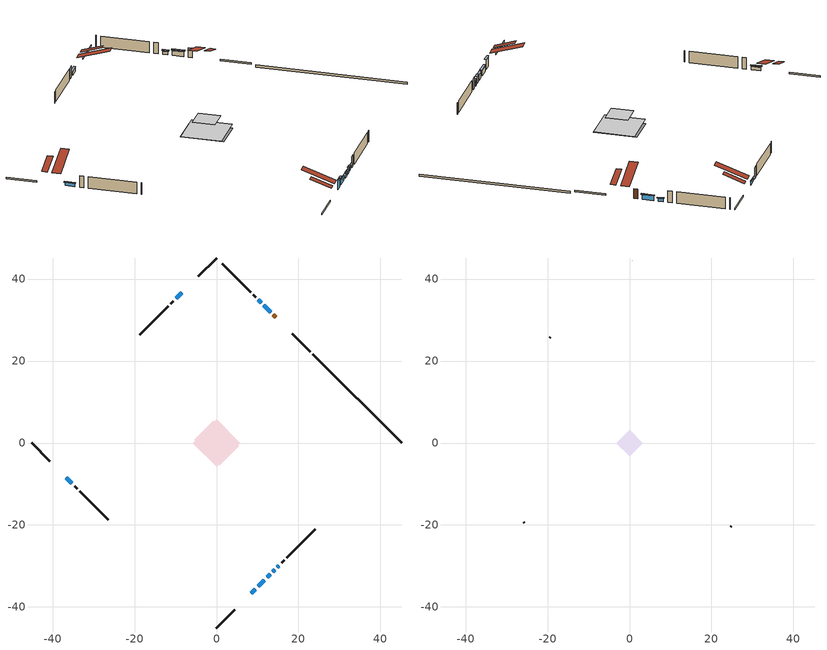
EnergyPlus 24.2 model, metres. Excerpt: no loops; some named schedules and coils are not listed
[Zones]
conditioned space
 floor adiabatic (Floor2 construction): -5.33,0 0,5.33 5.33,0 0,-5.33 z0.46
 floor adiabatic (AdiabaticFloorConstruction): -5.79,0 0,5.79 5.79,0 0,-5.79 z0.46
 floor foundation (Slab1 construction): -5.4,0.82 -0.82,5.4 5.4,-0.82 0.82,-5.4 z0
 wall outside (RimJoist1 construction): 0,-45.13 4.42,-40.71 / -45.13,0 -40.71,-4.42 / 0,45.13 -4.42,40.71 / 22.88,22.25 18.46,26.67 z0.46:0.76
 wall outside (AdiabaticWallConstruction 1): 14.43,30.7 13.87,31.26 z0.46:2.49
 wall outside (AdiabaticWallConstruction): 8.45,-36.68 9.48,-35.65 z0.46:2.44; -36.68,-8.45 -35.28,-9.85 / 10.93,34.2 10.22,34.9 / -8.45,36.68 -9.85,35.28 z0.46:1.12; 13.22,31.91 11.58,33.55 z0.46:1.5; 10.13,-35 11.68,-33.45 / 12.33,-32.79 13.11,-32.02 z0.46:1.58; 13.76,-31.37 14.19,-30.93 z0.46:1.83; 14.85,-30.28 15.21,-29.92 z0.46:1.6
 wall outside (Wall1 construction): 15.87,-29.26 16.47,-28.66 / -34.62,-10.51 -34.02,-11.11 / -10.51,34.62 -11.11,34.02 / 9.57,35.56 8.96,36.16 z0.46:2.9
 wall outside (Wall2 construction): 17.13,-28 24.07,-21.06 / -33.36,-11.77 -26.42,-18.71 / -11.77,33.36 -18.71,26.42 / 8.31,36.82 1.37,43.76 z0.46:2.9
 wall foundation (FoundationWall1 construction): 45.13,0 23.54,21.59 z0:0.46
 window (WindowConstruction): 8.45,-36.68 9.48,-35.65 z0.46:2.44
 window (WindowConstruction 8): -36.68,-8.45 -35.28,-9.85 z0.46:1.12
 window (WindowConstruction 1): 13.21,31.91 11.58,33.55 z0.46:1.5
 window (WindowConstruction 2): 10.92,34.2 10.22,34.9 z0.46:1.12
 window (WindowConstruction 3): -8.45,36.68 -9.85,35.28 z0.46:1.12
 window (WindowConstruction 4): 10.13,-35 11.68,-33.45 z0.46:1.58
 window (WindowConstruction 5): 12.33,-32.79 13.11,-32.02 z0.46:1.58
 window (WindowConstruction 6): 13.76,-31.37 14.19,-30.93 z0.46:1.83
 window (WindowConstruction 7): 14.85,-30.28 15.21,-29.92 z0.46:1.6
 door (Door): 14.43,30.7 13.87,31.26 z0.46:2.49
 ceiling adiabatic (AdiabaticFloorConstruction): 0,-5.79 5.79,0 0,5.79 -5.79,0 z0.46
 roof outside (Roof2 construction): 7.79,-37.33,2.9 3.07,-32.61,5.12 1.83,-33.86,5.12 6.55,-38.58,2.9; -37.33,-7.79,2.9 -32.61,-3.07,5.12 -33.86,-1.83,5.12 -38.58,-6.55,2.9; -7.79,37.33,2.9 -3.07,32.61,5.12 -1.83,33.86,5.12 -6.55,38.58,2.9; 15.09,30.04,2.9 10.37,25.32,5.12 11.61,24.08,5.12 16.33,28.8,2.9
attic - vented
 floor to conditioned space (Floor1 construction Reversed): -3.17,0 0,3.17 3.17,0 0,-3.17 z2.9
 wall outside (Wall3 construction): 24.72,-20.4 24.78,-20.35 / -25.76,-19.36 -25.71,-19.42 / -19.36,25.76 -19.42,25.71 / 0.71,44.42 0.66,44.47 z0.46:2.9
 roof outside (Roof1 construction): 5.89,-39.23,2.9 2.8,-36.14,4.35 1.99,-36.96,4.35 5.08,-40.05,2.9; -39.23,-5.89,2.9 -36.14,-2.8,4.35 -36.96,-1.99,4.35 -40.05,-5.08,2.9; -5.89,39.23,2.9 -2.8,36.14,4.35 -1.99,36.96,4.35 -5.08,40.05,2.9; 16.99,28.14,2.9 13.9,25.05,4.35 14.71,24.24,4.35 17.8,27.33,2.9
shading: 9.62,-35.51 8.31,-36.82 8.6,-37.11 9.91,-35.8 z2.64; -35.13,-9.99 -36.82,-8.31 -37.11,-8.6 -35.42,-10.28 z1.32; 11.44,33.69 13.36,31.77 13.65,32.06 11.73,33.98 z1.7; 10.08,35.05 11.07,34.06 11.36,34.35 10.37,35.34 z1.32; -9.99,35.13 -8.31,36.82 -8.6,37.11 -10.28,35.42 z1.32; 11.82,-33.31 9.99,-35.14 10.28,-35.43 12.11,-33.6 z1.78; 13.25,-31.88 12.19,-32.94 12.48,-33.23 13.54,-32.17 z1.78; 14.34,-30.79 13.62,-31.51 13.91,-31.8 14.63,-31.08 z2.03; 15.35,-29.78 14.71,-30.42 15,-30.71 15.64,-30.07 z1.8
[Building]
Building 1: Terrain=Suburbs
[Site:Location]
Ottawa Intl AP_ON: Latitude {deg}=45.32; Longitude {deg}=-75.67; Time Zone {hr}=-5; Elevation {m}=115; Keep Site Location Information=Yes
[Site:GroundTemperature:Shallow]
1.18808, -1.19398, -1.38475, -0.254337, 4.28362, 8.80044, 12.7163, 15.1969, 15.4076, 13.3901, 9.57408, 5.19582
[Site:WaterMainsTemperature]
Calculation Method=Schedule; Temperature Schedule=mains temperature schedule
[Material] Roughness=Rough; Thermal Absorptance=0.9
Name | Thickness {m} | Conductivity {W/m-K} | Density {kg/m3} | Specific Heat {J/kg-K} | Solar Absorptance | Visible Absorptance
asphalt or fiberglass shingles | 0.00635 | 0.162714 | 1121.4 | 1465.45 | 0.4 | 0.4
ceiling stud and cavity | 0.1397 | 0.108384 | 65.682 | 1177.47 | 0.7 | 0.7
concrete 4.0 in. | 0.1016 | 1.803125 | 2242.8 | 837.4 | 0.7 | 0.7
concrete 8.0 in. | 0.2032 | 1.803125 | 2242.8 | 837.4 | 0.7 | 0.7
door material | 0.04445 | 0.188738 | 512.64 | 1214.23 | 0.7 | 0.7
exterior vertical ins | 0.0129024 | 0.029427 | 32.04 | 1214.23 | 0.7 | 0.7
floor covering | 0.0127 | 0.0433444 | 54.468 | 1339.84 | 0.6 | 0.6
floor rigid ins; wall rigid ins | 0.512978 | 0.029427 | 32.04 | 1214.23 | 0.7 | 0.7
floor stud and cavity | 0.1397 | 0.567114 | 92.3553 | 1139.71 | 0.7 | 0.7
floor stud and cavity 1 | 0.1397 | 1.75129 | 37.0049 | 1207.88 | 0.7 | 0.7
furniture material conditioned space 1 | 0.1524 | 0.115458 | 640.8 | 1214.23 | 0.6 | 0.6
gypsum board | 0.0127 | 0.160291 | 801 | 837.4 | 0.6 | 0.6
gypsum board 1 | 0.0127 | 0.160291 | 801 | 837.4 | 0.7 | 0.7
osb sheathing 0.5 in. | 0.0127 | 0.115458 | 512.64 | 1214.23 | 0.7 | 0.7
osb sheathing 0.75 in. | 0.01905 | 0.115458 | 512.64 | 1214.23 | 0.7 | 0.7
rim joist stud and cavity | 0.0508 | 0.153904 | 50.32683 | 1063.81 | 0.6 | 0.6
roof stud and cavity | 0.2032 | 0.157053 | 78.34581 | 1123.46 | 0.7 | 0.7
slab rigid ins | 0.0355981 | 0.029427 | 32.04 | 1214.23 | 0.7 | 0.7
wall stud and cavity | 0.1397 | 0.111745 | 139.0536 | 1170.24 | 0.7 | 0.7
wall stud and cavity 1 | 0.1397 | 0.105503 | 139.0536 | 1170.24 | 0.7 | 0.7
wall stud and cavity 2 | 0.0889 | 6.1454 | 50.32683 | 1063.81 | 0.6 | 0.6
wall stud and cavity 3 | 0.0889 | 0.380278 | 52.3479 | 1209.89 | 0.7 | 0.7
wall stud and cavity 4 | 0.0889 | 0.391764 | 83.0341 | 1211.67 | 0.7 | 0.7
wood siding | 0.0254 | 0.102417 | 544.68 | 1172.36 | 0.4 | 0.4
wood siding 1 | 0.00254 | 0.102417 | 544.68 | 1172.36 | 0.4 | 0.4
wood siding 2; wood siding 3; wood siding 4 | 0.0254 | 0.102417 | 544.68 | 1172.36 | 0.7 | 0.7
[WindowMaterial:SimpleGlazingSystem]
Name | U-Factor {W/m2-K} | Solar Heat Gain Coefficient
WindowMaterial | 2.99117 | 0.57
WindowMaterial 1 | 2.66923 | 0.54
WindowMaterial 2 | 2.6891 | 0.45
WindowMaterial 3 | 2.66809 | 0.54
WindowMaterial 4 | 2.6732 | 0.51
WindowMaterial 5 | 2.67774 | 0.49
WindowMaterial 6 | 4.27156 | 0.65
[Construction]
AdiabaticFloorConstruction: floor stud and cavity 1, floor rigid ins, osb sheathing 0.75 in., floor covering
AdiabaticWallConstruction: wood siding 3, wall rigid ins, wall stud and cavity 3, gypsum board
AdiabaticWallConstruction 1: wood siding 4, wall rigid ins, wall stud and cavity 3, gypsum board
Door: door material
Floor1 construction Reversed: gypsum board, ceiling stud and cavity
Floor2 construction: floor stud and cavity, osb sheathing 0.75 in., floor covering
FoundationWall1 construction: concrete 8.0 in., gypsum board 1
furniture construction conditioned space 1: furniture material conditioned space 1
PartitionWallConstruction: gypsum board, wall stud and cavity 4, gypsum board
RimJoist1 construction: wood siding 2, rim joist stud and cavity
Roof1 construction: asphalt or fiberglass shingles
Roof2 construction: asphalt or fiberglass shingles, osb sheathing 0.75 in., roof stud and cavity, gypsum board
Slab1 construction: slab rigid ins, concrete 4.0 in.
Wall1 construction: wood siding, osb sheathing 0.5 in., wall stud and cavity, gypsum board
Wall2 construction: wood siding, osb sheathing 0.5 in., wall stud and cavity 1, gypsum board
Wall3 construction: wood siding 1, wall stud and cavity 2
WindowConstruction: WindowMaterial
WindowConstruction 1: WindowMaterial 1
WindowConstruction 2; WindowConstruction 3; WindowConstruction 8: WindowMaterial 2
WindowConstruction 4: WindowMaterial 3
WindowConstruction 5: WindowMaterial 4
WindowConstruction 6: WindowMaterial 5
WindowConstruction 7: WindowMaterial 6
[Zone] Multiplier=1; Part of Total Floor Area=Yes
Name | Volume {m3}
attic - vented | 4.75654
conditioned space | 248
[Space]
Name | Zone | Volume {m3}
attic - vented 1 | attic - vented | 4.75654
conditioned space 1 | conditioned space | 248
[ZoneInfiltration:EffectiveLeakageArea]
infil attic - vented 1: Zone or Space=attic - vented 1; Schedule=Always On Discrete; Effective Air Leakage Area {cm2}=847.158; Stack Coefficient=0.000270831; Wind Coefficient=1.11191e-05
[ZoneMixing]
whole house fan mix: Zone or Space=attic - vented; Schedule=Always On Continuous; Design Flow Rate Calculation Method=Flow/Zone; Design Flow Rate {m3/s}=0; Source Zone or Space=conditioned space
[SurfaceProperty:ExposedFoundationPerimeter]
Slab1: Exposed Perimeter Calculation Method=TotalExposedPerimeter; Total Exposed Perimeter {m}=30.534
[InternalMass] Zone or ZoneList=conditioned space; Space or SpaceList=conditioned space 1
Name | Construction | Surface Area {m2}
furniture mass conditioned space 1 | furniture construction conditioned space 1 | 72.3681
partition wall mass | PartitionWallConstruction | 124.01
[Lights]
interior lighting: Zone or ZoneList or Space or SpaceList=conditioned space 1; Schedule=interior lighting schedule; Design Level Calculation Method=LightingLevel; Lighting Level {W}=343.2; Return Air Fraction=0; Fraction Radiant=0.6; Fraction Visible=0.2; Fraction Replaceable=1
[People]
occupants: Zone or ZoneList or Space or SpaceList=conditioned space 1; Number of People Schedule=occupants schedule; Number of People Calculation Method=People; Number of People=3; Fraction Radiant=0.314171; Sensible Heat Fraction=0.56303; Activity Level Schedule=occupants activity schedule; Carbon Dioxide Generation Rate {m3/s-W}=0; Enable ASHRAE 55 Comfort Warnings=No; Mean Radiant Temperature Calculation Type=EnclosureAveraged
[ElectricEquipment] Zone or ZoneList or Space or SpaceList=conditioned space 1; Design Level Calculation Method=EquipmentLevel
Name | Schedule | Design Level {W} | Fraction Latent | Fraction Radiant | Fraction Lost
clothes dryer | clothes dryer schedule | 140.772 | 0.015 | 0.081 | 0.85
clothes washer | clothes washer schedule | 32.1985 | 0.03 | 0.162 | 0.7
cooking range | cooking range schedule | 215.147 | 0.08 | 0.432 | 0.2
dishwasher | dishwasher schedule | 66.8632 | 0.3 | 0.18 | 0.4
fridge | fridge schedule | 72.9452 | 0 | 0.6 | 0
mech vent bath fan 0 | mech vent bath fan 0 schedule | 50.2 | 0 | 0 | 1
mech vent house fan | mech vent house fan schedule | 0 | 0 | 0 | 1
mech vent house fan cfis | mech vent house fan cfis schedule | 0 | 0 | 0 | 0
mech vent range fan 0 | mech vent range fan 0 schedule | 57 | 0 | 0 | 1
misc plug loads | misc plug loads schedule | 494.7 | 0.045 | 0.513 | 0.1
whole house fan | Always On Discrete | 0 | 0 | 0 | 1
[OtherEquipment] Zone or ZoneList or Space or SpaceList=conditioned space 1; Design Level Calculation Method=EquipmentLevel
Name | Fuel Type | Schedule | Design Level {W} | Fraction Latent | Fraction Radiant | Fraction Lost
clothes dryer 1 | Electricity | clothes dryer schedule | 0 | 0.015 | 0.081 | 0.85
cooking range 1 | Electricity | cooking range schedule | 0 | 0.08 | 0.432 | 0.2
general water use latent | None | general water use schedule | 62.594 | 1 | 0 | 0
general water use sensible | None | general water use schedule | -61.6891 | 0 | 0.6 | 0
mech vent house fan latent load | None | Always On Discrete | 0 | 1 | 0 | 0
mech vent house fan sensible load | None | Always On Discrete | 0 | 0 | 0 | 0
water heater energy adjustment1 | Electricity | Always On Discrete | 0.01 | 0 | 0 | 1
[ZoneInfiltration:DesignFlowRate] Zone or ZoneList or Space or SpaceList=conditioned space 1; Schedule=Always On Discrete; Design Flow Rate Calculation Method=Flow/Zone; Design Flow Rate {m3/s}=0
infil flow; natural vent flow; whole house fan flow
[ZoneControl:Thermostat]
conditioned space Thermostat: Zone or ZoneList=conditioned space; Control Type Schedule=conditioned space Thermostat Schedule; Control 1=conditioned space temperature setpoint; Temperature Difference Between Cutout And Setpoint {deltaC}=0
[ThermostatSetpoint:DualSetpoint]
conditioned space temperature setpoint: Heating Setpoint Temperature Schedule=heating setpoint; Cooling Setpoint Temperature Schedule=cooling setpoint
[AirLoopHVAC:UnitarySystem]
unit heater unitary system: Control Type=Load; Controlling Zone or Thermostat Location=conditioned space; Dehumidification Control Type=None; Availability Schedule=Always On Discrete; Supply Fan=unit heater supply fan; Fan Placement=BlowThrough; Supply Air Fan Operating Mode Schedule=unit heater auto fan schedule; Heating Coil=unit heater htg coil; DX Heating Coil Sizing Ratio=1; Use DOAS DX Cooling Coil=No; Minimum Supply Air Temperature {C}=2; Latent Load Control=SensibleOnlyLoadControl; Cooling Supply Air Flow Rate Method=None; Heating Supply Air Flow Rate Method=SupplyAirFlowRate; Heating Supply Air Flow Rate {m3/s}=0.00141584; No Load Supply Air Flow Rate Method=SupplyAirFlowRate; No Load Supply Air Flow Rate {m3/s}=0; No Load Supply Air Flow Rate Control Set To Low Speed=Yes; Maximum Supply Air Temperature {C}=48.8889; Maximum Outdoor Dry-Bulb Temperature for Supplemental Heater Operation {C}=21; Ancillary On-Cycle Electric Power {W}=0; Ancillary Off-Cycle Electric Power {W}=0
[Zone equipment]
conditioned space: electric baseboard, unit heater unitary system
[Foundation:Kiva]
Foundation Kiva 1: Initial Indoor Air Temperature {C}=18; Wall Height Above Grade {m}=0.460004; Wall Depth Below Slab {m}=0.2032; Custom Block Material Name 1=exterior vertical ins; Custom Block Depth 1 {m}=0.460004; Custom Block X Position 1 {m}=0.2159; Custom Block Z Position 1 {m}=0
[Foundation:Kiva:Settings]
Soil Conductivity {W/m-K}=0.849921; Soil Density {kg/m3}=1842.3; Soil Specific Heat {J/kg-K}=418.7; Ground Solar Absorptivity=0.9; Ground Thermal Absorptivity=0.9; Ground Surface Roughness {m}=0.03; Far-Field Width {m}=40; Deep-Ground Boundary Condition=ZeroFlux; Deep-Ground Depth {m}=40; Minimum Cell Dimension {m}=0.2; Maximum Cell Growth Coefficient=3; Simulation Timestep=Timestep
[Exterior:Lights]
exterior lighting: Schedule=exterior lighting schedule; Design Level {W}=75.6
[EnergyManagementSystem:Sensor] Output:Variable or Output:Meter Index Key=conditioned space
Name | Output:Variable or Output:Meter
conditioned_space_clg_unmet_s | Zone Cooling Setpoint Not Met Time
conditioned_space_htg_unmet_s | Zone Heating Setpoint Not Met Time
fridge_tin_s; tin_s; tin_s_1 | Zone Mean Air Temperature
tout_s | Zone Outdoor Air Drybulb Temperature
win_s | Zone Air Humidity Ratio
[Schedule:Constant]
Name | Hourly Value
Always On Continuous; mech vent house fan schedule; mech vent house fan cfis schedule; Always On Discrete | 1
occupants activity schedule | 117.228
fridge schedule; unit heater auto fan schedule | 0
[Schedule:Week:Daily]
interior lighting schedule Week Rule - Jan1-Jan27: interior lighting schedule day, interior lighting schedule day, interior lighting schedule day, interior lighting schedule day, interior lighting schedule day, interior lighting schedule day, interior lighting schedule day, interior lighting schedule default day, interior lighting schedule default day, interior lighting schedule default day, interior lighting schedule default day, interior lighting schedule default day
interior lighting schedule Week Rule - Jan28-Feb3: interior lighting schedule day, interior lighting schedule day, interior lighting schedule day, interior lighting schedule day, interior lighting schedule day 1, interior lighting schedule day 1, interior lighting schedule day 1, interior lighting schedule default day, interior lighting schedule default day, interior lighting schedule default day, interior lighting schedule default day, interior lighting schedule default day
interior lighting schedule Week Rule - Feb4-Feb24: interior lighting schedule day 1, interior lighting schedule day 1, interior lighting schedule day 1, interior lighting schedule day 1, interior lighting schedule day 1, interior lighting schedule day 1, interior lighting schedule day 1, interior lighting schedule default day, interior lighting schedule default day, interior lighting schedule default day, interior lighting schedule default day, interior lighting schedule default day
interior lighting schedule Week Rule - Feb25-Mar3: interior lighting schedule day 1, interior lighting schedule day 1, interior lighting schedule day 1, interior lighting schedule day 1, interior lighting schedule day 2, interior lighting schedule day 2, interior lighting schedule day 2, interior lighting schedule default day, interior lighting schedule default day, interior lighting schedule default day, interior lighting schedule default day, interior lighting schedule default day
interior lighting schedule Week Rule - Mar4-Mar31: interior lighting schedule day 2, interior lighting schedule day 2, interior lighting schedule day 2, interior lighting schedule day 2, interior lighting schedule day 2, interior lighting schedule day 2, interior lighting schedule day 2, interior lighting schedule default day, interior lighting schedule default day, interior lighting schedule default day, interior lighting schedule default day, interior lighting schedule default day
interior lighting schedule Week Rule - Apr1-Apr28: interior lighting schedule day 3, interior lighting schedule day 3, interior lighting schedule day 3, interior lighting schedule day 3, interior lighting schedule day 3, interior lighting schedule day 3, interior lighting schedule day 3, interior lighting schedule default day, interior lighting schedule default day, interior lighting schedule default day, interior lighting schedule default day, interior lighting schedule default day
interior lighting schedule Week Rule - Apr29-May5: interior lighting schedule day 3, interior lighting schedule day 3, interior lighting schedule day 4, interior lighting schedule day 4, interior lighting schedule day 4, interior lighting schedule day 4, interior lighting schedule day 4, interior lighting schedule default day, interior lighting schedule default day, interior lighting schedule default day, interior lighting schedule default day, interior lighting schedule default day
interior lighting schedule Week Rule - May6-May26: interior lighting schedule day 4, interior lighting schedule day 4, interior lighting schedule day 4, interior lighting schedule day 4, interior lighting schedule day 4, interior lighting schedule day 4, interior lighting schedule day 4, interior lighting schedule default day, interior lighting schedule default day, interior lighting schedule default day, interior lighting schedule default day, interior lighting schedule default day
interior lighting schedule Week Rule - May27-Jun2: interior lighting schedule day 4, interior lighting schedule day 4, interior lighting schedule day 4, interior lighting schedule day 4, interior lighting schedule day 4, interior lighting schedule day 5, interior lighting schedule day 5, interior lighting schedule default day, interior lighting schedule default day, interior lighting schedule default day, interior lighting schedule default day, interior lighting schedule default day
interior lighting schedule Week Rule - Jun3-Jun30: interior lighting schedule day 5, interior lighting schedule day 5, interior lighting schedule day 5, interior lighting schedule day 5, interior lighting schedule day 5, interior lighting schedule day 5, interior lighting schedule day 5, interior lighting schedule default day, interior lighting schedule default day, interior lighting schedule default day, interior lighting schedule default day, interior lighting schedule default day
interior lighting schedule Week Rule - Jul1-Jul28: interior lighting schedule day 6, interior lighting schedule day 6, interior lighting schedule day 6, interior lighting schedule day 6, interior lighting schedule day 6, interior lighting schedule day 6, interior lighting schedule day 6, interior lighting schedule default day, interior lighting schedule default day, interior lighting schedule default day, interior lighting schedule default day, interior lighting schedule default day
interior lighting schedule Week Rule - Jul29-Aug4: interior lighting schedule day 6, interior lighting schedule day 6, interior lighting schedule day 6, interior lighting schedule day 7, interior lighting schedule day 7, interior lighting schedule day 7, interior lighting schedule day 7, interior lighting schedule default day, interior lighting schedule default day, interior lighting schedule default day, interior lighting schedule default day, interior lighting schedule default day
interior lighting schedule Week Rule - Aug5-Aug25: interior lighting schedule day 7, interior lighting schedule day 7, interior lighting schedule day 7, interior lighting schedule day 7, interior lighting schedule day 7, interior lighting schedule day 7, interior lighting schedule day 7, interior lighting schedule default day, interior lighting schedule default day, interior lighting schedule default day, interior lighting schedule default day, interior lighting schedule default day
interior lighting schedule Week Rule - Aug26-Sep1: interior lighting schedule day 7, interior lighting schedule day 7, interior lighting schedule day 7, interior lighting schedule day 7, interior lighting schedule day 7, interior lighting schedule day 7, interior lighting schedule day 8, interior lighting schedule default day, interior lighting schedule default day, interior lighting schedule default day, interior lighting schedule default day, interior lighting schedule default day
interior lighting schedule Week Rule - Sep2-Sep29: interior lighting schedule day 8, interior lighting schedule day 8, interior lighting schedule day 8, interior lighting schedule day 8, interior lighting schedule day 8, interior lighting schedule day 8, interior lighting schedule day 8, interior lighting schedule default day, interior lighting schedule default day, interior lighting schedule default day, interior lighting schedule default day, interior lighting schedule default day
interior lighting schedule Week Rule - Sep30-Oct6: interior lighting schedule day 8, interior lighting schedule day 9, interior lighting schedule day 9, interior lighting schedule day 9, interior lighting schedule day 9, interior lighting schedule day 9, interior lighting schedule day 9, interior lighting schedule default day, interior lighting schedule default day, interior lighting schedule default day, interior lighting schedule default day, interior lighting schedule default day
interior lighting schedule Week Rule - Oct7-Oct27: interior lighting schedule day 9, interior lighting schedule day 9, interior lighting schedule day 9, interior lighting schedule day 9, interior lighting schedule day 9, interior lighting schedule day 9, interior lighting schedule day 9, interior lighting schedule default day, interior lighting schedule default day, interior lighting schedule default day, interior lighting schedule default day, interior lighting schedule default day
interior lighting schedule Week Rule - Oct28-Nov3: interior lighting schedule day 9, interior lighting schedule day 9, interior lighting schedule day 9, interior lighting schedule day 9, interior lighting schedule day 10, interior lighting schedule day 10, interior lighting schedule day 10, interior lighting schedule default day, interior lighting schedule default day, interior lighting schedule default day, interior lighting schedule default day, interior lighting schedule default day
interior lighting schedule Week Rule - Nov4-Nov24: interior lighting schedule day 10, interior lighting schedule day 10, interior lighting schedule day 10, interior lighting schedule day 10, interior lighting schedule day 10, interior lighting schedule day 10, interior lighting schedule day 10, interior lighting schedule default day, interior lighting schedule default day, interior lighting schedule default day, interior lighting schedule default day, interior lighting schedule default day
interior lighting schedule Week Rule - Nov25-Dec1: interior lighting schedule day 10, interior lighting schedule day 10, interior lighting schedule day 10, interior lighting schedule day 10, interior lighting schedule day 10, interior lighting schedule day 10, interior lighting schedule day 11, interior lighting schedule default day, interior lighting schedule default day, interior lighting schedule default day, interior lighting schedule default day, interior lighting schedule default day
interior lighting schedule Week Rule - Dec2-Dec31: interior lighting schedule day 11, interior lighting schedule day 11, interior lighting schedule day 11, interior lighting schedule day 11, interior lighting schedule day 11, interior lighting schedule day 11, interior lighting schedule day 11, interior lighting schedule default day, interior lighting schedule default day, interior lighting schedule default day, interior lighting schedule default day, interior lighting schedule default day
occupants schedule Week Rule - Jan1-Dec31: occupants schedule day, occupants schedule day, occupants schedule day, occupants schedule day, occupants schedule day, occupants schedule day, occupants schedule day, occupants schedule default day, occupants schedule default day, occupants schedule default day, occupants schedule default day, occupants schedule default day
clothes dryer schedule Week Rule - Jan1-Dec31: clothes dryer schedule day, clothes dryer schedule day, clothes dryer schedule day, clothes dryer schedule day, clothes dryer schedule day, clothes dryer schedule day, clothes dryer schedule day, clothes dryer schedule default day, clothes dryer schedule default day, clothes dryer schedule default day, clothes dryer schedule default day, clothes dryer schedule default day
clothes washer schedule Week Rule - Jan1-Dec31: clothes washer schedule day, clothes washer schedule day, clothes washer schedule day, clothes washer schedule day, clothes washer schedule day, clothes washer schedule day, clothes washer schedule day, clothes washer schedule default day, clothes washer schedule default day, clothes washer schedule default day, clothes washer schedule default day, clothes washer schedule default day
cooking range schedule Week Rule - Jan1-Dec31: cooking range schedule day, cooking range schedule day, cooking range schedule day, cooking range schedule day, cooking range schedule day, cooking range schedule day, cooking range schedule day, cooking range schedule default day, cooking range schedule default day, cooking range schedule default day, cooking range schedule default day, cooking range schedule default day
dishwasher schedule Week Rule - Jan1-Dec31: dishwasher schedule day, dishwasher schedule day, dishwasher schedule day, dishwasher schedule day, dishwasher schedule day, dishwasher schedule day, dishwasher schedule day, dishwasher schedule default day, dishwasher schedule default day, dishwasher schedule default day, dishwasher schedule default day, dishwasher schedule default day
mech vent bath fan 0 schedule Week Rule - Jan1-Dec31: mech vent bath fan 0 schedule day, mech vent bath fan 0 schedule day, mech vent bath fan 0 schedule day, mech vent bath fan 0 schedule day, mech vent bath fan 0 schedule day, mech vent bath fan 0 schedule day, mech vent bath fan 0 schedule day, mech vent bath fan 0 schedule default day, mech vent bath fan 0 schedule default day, mech vent bath fan 0 schedule default day, mech vent bath fan 0 schedule default day, mech vent bath fan 0 schedule default day
mech vent range fan 0 schedule Week Rule - Jan1-Dec31: mech vent range fan 0 schedule day, mech vent range fan 0 schedule day, mech vent range fan 0 schedule day, mech vent range fan 0 schedule day, mech vent range fan 0 schedule day, mech vent range fan 0 schedule day, mech vent range fan 0 schedule day, mech vent range fan 0 schedule default day, mech vent range fan 0 schedule default day, mech vent range fan 0 schedule default day, mech vent range fan 0 schedule default day, mech vent range fan 0 schedule default day
misc plug loads schedule Week Rule - Jan1-Dec31: misc plug loads schedule day, misc plug loads schedule day, misc plug loads schedule day, misc plug loads schedule day, misc plug loads schedule day, misc plug loads schedule day, misc plug loads schedule day, misc plug loads schedule default day, misc plug loads schedule default day, misc plug loads schedule default day, misc plug loads schedule default day, misc plug loads schedule default day
general water use schedule Week Rule - Jan1-Dec31: general water use schedule day, general water use schedule day, general water use schedule day, general water use schedule day, general water use schedule day, general water use schedule day, general water use schedule day, general water use schedule default day, general water use schedule default day, general water use schedule default day, general water use schedule default day, general water use schedule default day
exterior lighting schedule Week Rule - Jan1-Jan27: exterior lighting schedule day, exterior lighting schedule day, exterior lighting schedule day, exterior lighting schedule day, exterior lighting schedule day, exterior lighting schedule day, exterior lighting schedule day, exterior lighting schedule default day, exterior lighting schedule default day, exterior lighting schedule default day, exterior lighting schedule default day, exterior lighting schedule default day
exterior lighting schedule Week Rule - Jan28-Feb3: exterior lighting schedule day, exterior lighting schedule day, exterior lighting schedule day, exterior lighting schedule day, exterior lighting schedule day 1, exterior lighting schedule day 1, exterior lighting schedule day 1, exterior lighting schedule default day, exterior lighting schedule default day, exterior lighting schedule default day, exterior lighting schedule default day, exterior lighting schedule default day
exterior lighting schedule Week Rule - Feb4-Feb24: exterior lighting schedule day 1, exterior lighting schedule day 1, exterior lighting schedule day 1, exterior lighting schedule day 1, exterior lighting schedule day 1, exterior lighting schedule day 1, exterior lighting schedule day 1, exterior lighting schedule default day, exterior lighting schedule default day, exterior lighting schedule default day, exterior lighting schedule default day, exterior lighting schedule default day
exterior lighting schedule Week Rule - Feb25-Mar3: exterior lighting schedule day 1, exterior lighting schedule day 1, exterior lighting schedule day 1, exterior lighting schedule day 1, exterior lighting schedule day 2, exterior lighting schedule day 2, exterior lighting schedule day 2, exterior lighting schedule default day, exterior lighting schedule default day, exterior lighting schedule default day, exterior lighting schedule default day, exterior lighting schedule default day
exterior lighting schedule Week Rule - Mar4-Mar31: exterior lighting schedule day 2, exterior lighting schedule day 2, exterior lighting schedule day 2, exterior lighting schedule day 2, exterior lighting schedule day 2, exterior lighting schedule day 2, exterior lighting schedule day 2, exterior lighting schedule default day, exterior lighting schedule default day, exterior lighting schedule default day, exterior lighting schedule default day, exterior lighting schedule default day
exterior lighting schedule Week Rule - Apr1-Apr28: exterior lighting schedule day 3, exterior lighting schedule day 3, exterior lighting schedule day 3, exterior lighting schedule day 3, exterior lighting schedule day 3, exterior lighting schedule day 3, exterior lighting schedule day 3, exterior lighting schedule default day, exterior lighting schedule default day, exterior lighting schedule default day, exterior lighting schedule default day, exterior lighting schedule default day
exterior lighting schedule Week Rule - Apr29-May5: exterior lighting schedule day 3, exterior lighting schedule day 3, exterior lighting schedule day 4, exterior lighting schedule day 4, exterior lighting schedule day 4, exterior lighting schedule day 4, exterior lighting schedule day 4, exterior lighting schedule default day, exterior lighting schedule default day, exterior lighting schedule default day, exterior lighting schedule default day, exterior lighting schedule default day
exterior lighting schedule Week Rule - May6-May26: exterior lighting schedule day 4, exterior lighting schedule day 4, exterior lighting schedule day 4, exterior lighting schedule day 4, exterior lighting schedule day 4, exterior lighting schedule day 4, exterior lighting schedule day 4, exterior lighting schedule default day, exterior lighting schedule default day, exterior lighting schedule default day, exterior lighting schedule default day, exterior lighting schedule default day
exterior lighting schedule Week Rule - May27-Jun2: exterior lighting schedule day 4, exterior lighting schedule day 4, exterior lighting schedule day 4, exterior lighting schedule day 4, exterior lighting schedule day 4, exterior lighting schedule day 5, exterior lighting schedule day 5, exterior lighting schedule default day, exterior lighting schedule default day, exterior lighting schedule default day, exterior lighting schedule default day, exterior lighting schedule default day
exterior lighting schedule Week Rule - Jun3-Jun30: exterior lighting schedule day 5, exterior lighting schedule day 5, exterior lighting schedule day 5, exterior lighting schedule day 5, exterior lighting schedule day 5, exterior lighting schedule day 5, exterior lighting schedule day 5, exterior lighting schedule default day, exterior lighting schedule default day, exterior lighting schedule default day, exterior lighting schedule default day, exterior lighting schedule default day
exterior lighting schedule Week Rule - Jul1-Jul28: exterior lighting schedule day 6, exterior lighting schedule day 6, exterior lighting schedule day 6, exterior lighting schedule day 6, exterior lighting schedule day 6, exterior lighting schedule day 6, exterior lighting schedule day 6, exterior lighting schedule default day, exterior lighting schedule default day, exterior lighting schedule default day, exterior lighting schedule default day, exterior lighting schedule default day
exterior lighting schedule Week Rule - Jul29-Aug4: exterior lighting schedule day 6, exterior lighting schedule day 6, exterior lighting schedule day 6, exterior lighting schedule day 7, exterior lighting schedule day 7, exterior lighting schedule day 7, exterior lighting schedule day 7, exterior lighting schedule default day, exterior lighting schedule default day, exterior lighting schedule default day, exterior lighting schedule default day, exterior lighting schedule default day
exterior lighting schedule Week Rule - Aug5-Aug25: exterior lighting schedule day 7, exterior lighting schedule day 7, exterior lighting schedule day 7, exterior lighting schedule day 7, exterior lighting schedule day 7, exterior lighting schedule day 7, exterior lighting schedule day 7, exterior lighting schedule default day, exterior lighting schedule default day, exterior lighting schedule default day, exterior lighting schedule default day, exterior lighting schedule default day
[Schedule:Year]
interior lighting schedule: interior lighting schedule Week Rule - Jan1-Jan27, 1, 1, 1, 27, interior lighting schedule Week Rule - Jan28-Feb3, 1, 28, 2, 3, interior lighting schedule Week Rule - Feb4-Feb24, 2, 4, 2, 24, interior lighting schedule Week Rule - Feb25-Mar3, 2, 25, 3, 3, interior lighting schedule Week Rule - Mar4-Mar31, 3, 4, 3, 31, interior lighting schedule Week Rule - Apr1-Apr28, 4, 1, 4, 28, interior lighting schedule Week Rule - Apr29-May5, 4, 29, 5, 5, interior lighting schedule Week Rule - May6-May26, 5, 6, 5, 26, interior lighting schedule Week Rule - May27-Jun2, 5, 27, 6, 2, interior lighting schedule Week Rule - Jun3-Jun30, 6, 3, 6, 30, interior lighting schedule Week Rule - Jul1-Jul28, 7, 1, 7, 28, interior lighting schedule Week Rule - Jul29-Aug4, 7, 29, 8, 4, interior lighting schedule Week Rule - Aug5-Aug25, 8, 5, 8, 25, interior lighting schedule Week Rule - Aug26-Sep1, 8, 26, 9, 1, interior lighting schedule Week Rule - Sep2-Sep29, 9, 2, 9, 29, interior lighting schedule Week Rule - Sep30-Oct6, 9, 30, 10, 6, interior lighting schedule Week Rule - Oct7-Oct27, 10, 7, 10, 27, interior lighting schedule Week Rule - Oct28-Nov3, 10, 28, 11, 3, interior lighting schedule Week Rule - Nov4-Nov24, 11, 4, 11, 24, interior lighting schedule Week Rule - Nov25-Dec1, 11, 25, 12, 1, interior lighting schedule Week Rule - Dec2-Dec31, 12, 2, 12, 31
occupants schedule: occupants schedule Week Rule - Jan1-Dec31, 1, 1, 12, 31
clothes dryer schedule: clothes dryer schedule Week Rule - Jan1-Dec31, 1, 1, 12, 31
clothes washer schedule: clothes washer schedule Week Rule - Jan1-Dec31, 1, 1, 12, 31
cooking range schedule: cooking range schedule Week Rule - Jan1-Dec31, 1, 1, 12, 31
dishwasher schedule: dishwasher schedule Week Rule - Jan1-Dec31, 1, 1, 12, 31
mech vent bath fan 0 schedule: mech vent bath fan 0 schedule Week Rule - Jan1-Dec31, 1, 1, 12, 31
mech vent range fan 0 schedule: mech vent range fan 0 schedule Week Rule - Jan1-Dec31, 1, 1, 12, 31
misc plug loads schedule: misc plug loads schedule Week Rule - Jan1-Dec31, 1, 1, 12, 31
general water use schedule: general water use schedule Week Rule - Jan1-Dec31, 1, 1, 12, 31
exterior lighting schedule: exterior lighting schedule Week Rule - Jan1-Jan27, 1, 1, 1, 27, exterior lighting schedule Week Rule - Jan28-Feb3, 1, 28, 2, 3, exterior lighting schedule Week Rule - Feb4-Feb24, 2, 4, 2, 24, exterior lighting schedule Week Rule - Feb25-Mar3, 2, 25, 3, 3, exterior lighting schedule Week Rule - Mar4-Mar31, 3, 4, 3, 31, exterior lighting schedule Week Rule - Apr1-Apr28, 4, 1, 4, 28, exterior lighting schedule Week Rule - Apr29-May5, 4, 29, 5, 5, exterior lighting schedule Week Rule - May6-May26, 5, 6, 5, 26, exterior lighting schedule Week Rule - May27-Jun2, 5, 27, 6, 2, exterior lighting schedule Week Rule - Jun3-Jun30, 6, 3, 6, 30, exterior lighting schedule Week Rule - Jul1-Jul28, 7, 1, 7, 28, exterior lighting schedule Week Rule - Jul29-Aug4, 7, 29, 8, 4, exterior lighting schedule Week Rule - Aug5-Aug25, 8, 5, 8, 25, exterior lighting schedule Week Rule - Aug26-Sep1, 8, 26, 9, 1, exterior lighting schedule Week Rule - Sep2-Sep29, 9, 2, 9, 29, exterior lighting schedule Week Rule - Sep30-Oct6, 9, 30, 10, 6, exterior lighting schedule Week Rule - Oct7-Oct27, 10, 7, 10, 27, exterior lighting schedule Week Rule - Oct28-Nov3, 10, 28, 11, 3, exterior lighting schedule Week Rule - Nov4-Nov24, 11, 4, 11, 24, exterior lighting schedule Week Rule - Nov25-Dec1, 11, 25, 12, 1, exterior lighting schedule Week Rule - Dec2-Dec31, 12, 2, 12, 31
[Schedule:Compact]
conditioned space Thermostat Schedule: Through: 12/31, For: AllDays, Until: 24:00, 4
mains temperature schedule: Through: 01/01, For: AllDays, Until: 24:00, 5.98056, Through: 01/02, For: AllDays, Until: 24:00, 5.90111, Through: 01/03, For: AllDays, Until: 24:00, 5.82222, Through: 01/04, For: AllDays, Until: 24:00, 5.74556, Through: 01/05, For: AllDays, Until: 24:00, 5.66944, Through: 01/06, For: AllDays, Until: 24:00, 5.595, Through: 01/07, For: AllDays, Until: 24:00, 5.52222, Through: 01/08, For: AllDays, Until: 24:00, 5.45, Through: 01/09, For: AllDays, Until: 24:00, 5.38, Through: 01/10, For: AllDays, Until: 24:00, 5.31111, Through: 01/11, For: AllDays, Until: 24:00, 5.24333, Through: 01/12, For: AllDays, Until: 24:00, 5.17778, Through: 01/13, For: AllDays, Until: 24:00, 5.11333, Through: 01/14, For: AllDays, Until: 24:00, 5.05, Through: 01/15, For: AllDays, Until: 24:00, 4.98833, Through: 01/16, For: AllDays, Until: 24:00, 4.92889, Through: 01/17, For: AllDays, Until: 24:00, 4.87, Through: 01/18, For: AllDays, Until: 24:00, 4.81333, Through: 01/19, For: AllDays, Until: 24:00, 4.75833, Through: 01/20, For: AllDays, Until: 24:00, 4.70444, Through: 01/21, For: AllDays, Until: 24:00, 4.65278, Through: 01/22, For: AllDays, Until: 24:00, 4.60222, Through: 01/23, For: AllDays, Until: 24:00, 4.55333, Through: 01/24, For: AllDays, Until: 24:00, 4.50667, Through: 01/25, For: AllDays, Until: 24:00, 4.46111, Through: 01/26, For: AllDays, Until: 24:00, 4.41722, Through: 01/27, For: AllDays, Until: 24:00, 4.37556, Through: 01/28, For: AllDays, Until: 24:00, 4.335, Through: 01/29, For: AllDays, Until: 24:00, 4.29667, Through: 01/30, For: AllDays, Until: 24:00, 4.26, Through: 01/31, For: AllDays, Until: 24:00, 4.225, Through: 02/01, For: AllDays, Until: 24:00, 4.19167, Through: 02/02, For: AllDays, Until: 24:00, 4.16, Through: 02/03, For: AllDays, Until: 24:00, 4.13056, Through: 02/04, For: AllDays, Until: 24:00, 4.10278, Through: 02/05, For: AllDays, Until: 24:00, 4.07667, Through: 02/06, For: AllDays, Until: 24:00, 4.05222, Through: 02/07, For: AllDays, Until: 24:00, 4.03, Through: 02/08, For: AllDays, Until: 24:00, 4.00889, Through: 02/09, For: AllDays, Until: 24:00, 3.99056, Through: 02/10, For: AllDays, Until: 24:00, 3.97333, Through: 02/11, For: AllDays, Until: 24:00, 3.95833, Through: 02/12, For: AllDays, Until: 24:00, 3.945, Through: 02/13, For: AllDays, Until: 24:00, 3.93333, Through: 02/14, For: AllDays, Until: 24:00, 3.92389, Through: 02/15, For: AllDays, Until: 24:00, 3.91611, Through: 02/16, For: AllDays, Until: 24:00, 3.91, Through: 02/17, For: AllDays, Until: 24:00, 3.90611, Through: 02/18, For: AllDays, Until: 24:00, 3.90389, Through: 02/19, For: AllDays, Until: 24:00, 3.90389, Through: 02/20, For: AllDays, Until: 24:00, 3.905, Through: 02/21, For: AllDays, Until: 24:00, 3.90889, Through: 02/22, For: AllDays, Until: 24:00, 3.91389, Through: 02/23, For: AllDays, Until: 24:00, 3.92111, Through: 02/24, For: AllDays, Until: 24:00, 3.93, Through: 02/25, For: AllDays, Until: 24:00, 3.94056, Through: 02/26, For: AllDays, Until: 24:00, 3.95333, Through: 02/27, For: AllDays, Until: 24:00, 3.96778, Through: 02/28, For: AllDays, Until: 24:00, 3.98444, Through: 03/01, For: AllDays, Until: 24:00, 4.00278, Through: 03/02, For: AllDays, Until: 24:00, 4.02278, Through: 03/03, For: AllDays, Until: 24:00, 4.04444, Through: 03/04, For: AllDays, Until: 24:00, 4.06833, Through: 03/05, For: AllDays, Until: 24:00, 4.09389, Through: 03/06, For: AllDays, Until: 24:00, 4.12111, Through: 03/07, For: AllDays, Until: 24:00, 4.15, Through: 03/08, For: AllDays, Until: 24:00, 4.18111, Through: 03/09, For: AllDays, Until: 24:00, 4.21333, Through: 03/10, For: AllDays, Until: 24:00, 4.24778, Through: 03/11, For: AllDays, Until: 24:00, 4.28389, Through: 03/12, For: AllDays, Until: 24:00, 4.32222, Through: 03/13, For: AllDays, Until: 24:00, 4.36167, Through: 03/14, For: AllDays, Until: 24:00, 4.40333, Through: 03/15, For: AllDays, Until: 24:00, 4.44611, Through: 03/16, For: AllDays, Until: 24:00, 4.49111, Through: 03/17, For: AllDays, Until: 24:00, 4.53722, Through: 03/18, For: AllDays, Until: 24:00, 4.58556, Through: 03/19, For: AllDays, Until: 24:00, 4.63556, Through: 03/20, For: AllDays, Until: 24:00, 4.68667, Through: 03/21, For: AllDays, Until: 24:00, 4.74, Through: 03/22, For: AllDays, Until: 24:00, 4.79444, Through: 03/23, For: AllDays, Until: 24:00, 4.85111, Through: 03/24, For: AllDays, Until: 24:00, 4.90889, Through: 03/25, For: AllDays, Until: 24:00, 4.96833, Through: 03/26, For: AllDays, Until: 24:00, 5.02944, Through: 03/27, For: AllDays, Until: 24:00, 5.09167, Through: 03/28, For: AllDays, Until: 24:00, 5.15556, Through: 03/29, For: AllDays, Until: 24:00, 5.22111, Through: 03/30, For: AllDays, Until: 24:00, 5.28833, Through: 03/31, For: AllDays, Until: 24:00, 5.35667, Through: 04/01, For: AllDays, Until: 24:00, 5.42667, Through: 04/02, For: AllDays, Until: 24:00, 5.49778, Through: 04/03, For: AllDays, Until: 24:00, 5.57056, Through: 04/04, For: AllDays, Until: 24:00, 5.64444, Through: 04/05, For: AllDays, Until: 24:00, 5.71944, Through: 04/06, For: AllDays, Until: 24:00, 5.79611, Through: 04/07, For: AllDays, Until: 24:00, 5.87444, Through: 04/08, For: AllDays, Until: 24:00, 5.95389, Through: 04/09, For: AllDays, Until: 24:00, 6.03389, Through: 04/10, For: AllDays, Until: 24:00, 6.11611, Through: 04/11, For: AllDays, Until: 24:00, 6.19889, Through: 04/12, For: AllDays, Until: 24:00, 6.28278, Through: 04/13, For: AllDays, Until: 24:00, 6.36833, Through: 04/14, For: AllDays, Until: 24:00, 6.45444, Through: 04/15, For: AllDays, Until: 24:00, 6.54222, Through: 04/16, For: AllDays, Until: 24:00, 6.63056, Through: 04/17, For: AllDays, Until: 24:00, 6.72056, Through: 04/18, For: AllDays, Until: 24:00, 6.81111, Through: 04/19, For: AllDays, Until: 24:00, 6.90278, Through: 04/20, For: AllDays, Until: 24:00, 6.99556, Through: 04/21, For: AllDays, Until: 24:00, 7.08889, Through: 04/22, For: AllDays, Until: 24:00, 7.18333, Through: 04/23, For: AllDays, Until: 24:00, 7.27889, Through: 04/24, For: AllDays, Until: 24:00, 7.375, Through: 04/25, For: AllDays, Until: 24:00, 7.47222, Through: 04/26, For: AllDays, Until: 24:00, 7.57, Through: 04/27, For: AllDays, Until: 24:00, 7.66889, Through: 04/28, For: AllDays, Until: 24:00, 7.76833, Through: 04/29, For: AllDays, Until: 24:00, 7.86833, Through: 04/30, For: AllDays, Until: 24:00, 7.96889, Through: 05/01, For: AllDays, Until: 24:00, 8.07056, Through: 05/02, For: AllDays, Until: 24:00, 8.17278, Through: 05/03, For: AllDays, Until: 24:00, 8.275, Through: 05/04, For: AllDays, Until: 24:00, 8.37833, Through: 05/05, For: AllDays, Until: 24:00, 8.48222, Through: 05/06, For: AllDays, Until: 24:00, 8.58667, Through: 05/07, For: AllDays, Until: 24:00, 8.69111, Through: 05/08, For: AllDays, Until: 24:00, 8.79667, Through: 05/09, For: AllDays, Until: 24:00, 8.90222, Through: 05/10, For: AllDays, Until: 24:00, 9.00833, Through: 05/11, For: AllDays, Until: 24:00, 9.11444, Through: 05/12, For: AllDays, Until: 24:00, 9.22111, Through: 05/13, For: AllDays, Until: 24:00, 9.32778, Through: 05/14, For: AllDays, Until: 24:00, 9.435, Through: 05/15, For: AllDays, Until: 24:00, 9.54278, Through: 05/16, For: AllDays, Until: 24:00, 9.65, Through: 05/17, For: AllDays, Until: 24:00, 9.75778, Through: 05/18, For: AllDays, Until: 24:00, 9.86611, Through: 05/19, For: AllDays, Until: 24:00, 9.97389, Through: 05/20, For: AllDays, Until: 24:00, 10.0822, Through: 05/21, For: AllDays, Until: 24:00, 10.19, Through: 05/22, For: AllDays, Until: 24:00, 10.2983, Through: 05/23, For: AllDays, Until: 24:00, 10.4061, Through: 05/24, For: AllDays, Until: 24:00, 10.5139, Through: 05/25, For: AllDays, Until: 24:00, 10.6222, Through: 05/26, For: AllDays, Until: 24:00, 10.73, Through: 05/27, For: AllDays, Until: 24:00, 10.8372, Through: 05/28, For: AllDays, Until: 24:00, 10.945, Through: 05/29, For: AllDays, Until: 24:00, 11.0517, Through: 05/30, For: AllDays, Until: 24:00, 11.1589, Through: 05/31, For: AllDays, Until: 24:00, 11.2656, Through: 06/01, For: AllDays, Until: 24:00, 11.3717, Through: 06/02, For: AllDays, Until: 24:00, 11.4778, Through: 06/03, For: AllDays, Until: 24:00, 11.5833, Through: 06/04, For: AllDays, Until: 24:00, 11.6883, Through: 06/05, For: AllDays, Until: 24:00, 11.7933, Through: 06/06, For: AllDays, Until: 24:00, 11.8972, Through: 06/07, For: AllDays, Until: 24:00, 12.0011, Through: 06/08, For: AllDays, Until: 24:00, 12.1044, Through: 06/09, For: AllDays, Until: 24:00, 12.2067, Through: 06/10, For: AllDays, Until: 24:00, 12.3089, Through: 06/11, For: AllDays, Until: 24:00, 12.4106, Through: 06/12, For: AllDays, Until: 24:00, 12.5111, Through: 06/13, For: AllDays, Until: 24:00, 12.6111, Through: 06/14, For: AllDays, Until: 24:00, 12.7106, Through: 06/15, For: AllDays, Until: 24:00, 12.8089, Through: 06/16, For: AllDays, Until: 24:00, 12.9067, Through: 06/17, For: AllDays, Until: 24:00, 13.0039, Through: 06/18, For: AllDays, Until: 24:00, 13.1, Through: 06/19, For: AllDays, Until: 24:00, 13.195, Through: 06/20, For: AllDays, Until: 24:00, 13.2894, Through: 06/21, For: AllDays, Until: 24:00, 13.3833, Through: 06/22, For: AllDays, Until: 24:00, 13.4756, Through: 06/23, For: AllDays, Until: 24:00, 13.5672, Through: 06/24, For: AllDays, Until: 24:00, 13.6578, Through: 06/25, For: AllDays, Until: 24:00, 13.7472, Through: 06/26, For: AllDays, Until: 24:00, 13.8356, Through: 06/27, For: AllDays, Until: 24:00, 13.9233, Through: 06/28, For: AllDays, Until: 24:00, 14.0094, Through: 06/29, For: AllDays, Until: 24:00, 14.0944, Through: 06/30, For: AllDays, Until: 24:00, 14.1789, Through: 07/01, For: AllDays, Until: 24:00, 14.2617, Through: 07/02, For: AllDays, Until: 24:00, 14.3433, Through: 07/03, For: AllDays, Until: 24:00, 14.4233, Through: 07/04, For: AllDays, Until: 24:00, 14.5028, Through: 07/05, For: AllDays, Until: 24:00, 14.5806, Through: 07/06, For: AllDays, Until: 24:00, 14.6567, Through: 07/07, For: AllDays, Until: 24:00, 14.7322, Through: 07/08, For: AllDays, Until: 24:00, 14.8061, Through: 07/09, For: AllDays, Until: 24:00, 14.8783, Through: 07/10, For: AllDays, Until: 24:00, 14.9494, Through: 07/11, For: AllDays, Until: 24:00, 15.0194, Through: 07/12, For: AllDays, Until: 24:00, 15.0878, Through: 07/13, For: AllDays, Until: 24:00, 15.1544, Through: 07/14, For: AllDays, Until: 24:00, 15.22, Through: 07/15, For: AllDays, Until: 24:00, 15.2833, Through: 07/16, For: AllDays, Until: 24:00, 15.3461, Through: 07/17, For: AllDays, Until: 24:00, 15.4067, Through: 07/18, For: AllDays, Until: 24:00, 15.4661, Through: 07/19, For: AllDays, Until: 24:00, 15.5239, Through: 07/20, For: AllDays, Until: 24:00, 15.58, Through: 07/21, For: AllDays, Until: 24:00, 15.6344, Through: 07/22, For: AllDays, Until: 24:00, 15.6872, Through: 07/23, For: AllDays, Until: 24:00, 15.7383, Through: 07/24, For: AllDays, Until: 24:00, 15.7883, Through: 07/25, For: AllDays, Until: 24:00, 15.8361, Through: 07/26, For: AllDays, Until: 24:00, 15.8822, Through: 07/27, For: AllDays, Until: 24:00, 15.9272, Through: 07/28, For: AllDays, Until: 24:00, 15.97, Through: 07/29, For: AllDays, Until: 24:00, 16.0111, Through: 07/30, For: AllDays, Until: 24:00, 16.0506, Through: 07/31, For: AllDays, Until: 24:00, 16.0883, Through: 08/01, For: AllDays, Until: 24:00, 16.1244, Through: 08/02, For: AllDays, Until: 24:00, 16.1583, Through: 08/03, For: AllDays, Until: 24:00, 16.1911, Through: 08/04, For: AllDays, Until: 24:00, 16.2217, Through: 08/05, For: AllDays, Until: 24:00, 16.2506, Through: 08/06, For: AllDays, Until: 24:00, 16.2778, Through: 08/07, For: AllDays, Until: 24:00, 16.3028, Through: 08/08, For: AllDays, Until: 24:00, 16.3267, Through: 08/09, For: AllDays, Until: 24:00, 16.3483, Through: 08/10, For: AllDays, Until: 24:00, 16.3678, Through: 08/11, For: AllDays, Until: 24:00, 16.3861, Through: 08/12, For: AllDays, Until: 24:00, 16.4022, Through: 08/13, For: AllDays, Until: 24:00, 16.4167, Through: 08/14, For: AllDays, Until: 24:00, 16.4289, Through: 08/15, For: AllDays, Until: 24:00, 16.4394, Through: 08/16, For: AllDays, Until: 24:00, 16.4483, Through: 08/17, For: AllDays, Until: 24:00, 16.455, Through: 08/18, For: AllDays, Until: 24:00, 16.4606, Through: 08/19, For: AllDays, Until: 24:00, 16.4633, Through: 08/20, For: AllDays, Until: 24:00, 16.465, Through: 08/21, For: AllDays, Until: 24:00, 16.4644, Through: 08/22, For: AllDays, Until: 24:00, 16.4622, Through: 08/23, For: AllDays, Until: 24:00, 16.4578, Through: 08/24, For: AllDays, Until: 24:00, 16.4517, Through: 08/25, For: AllDays, Until: 24:00, 16.4439, Through: 08/26, For: AllDays, Until: 24:00, 16.4339, Through: 08/27, For: AllDays, Until: 24:00, 16.4222, Through: 08/28, For: AllDays, Until: 24:00, 16.4089, Through: 08/29, For: AllDays, Until: 24:00, 16.3933, Through: 08/30, For: AllDays, Until: 24:00, 16.3761, Through: 08/31, For: AllDays, Until: 24:00, 16.3572, Through: 09/01, For: AllDays, Until: 24:00, 16.3361, Through: 09/02, For: AllDays, Until: 24:00, 16.3139, Through: 09/03, For: AllDays, Until: 24:00, 16.2894, Through: 09/04, For: AllDays, Until: 24:00, 16.2628, Through: 09/05, For: AllDays, Until: 24:00, 16.235, Through: 09/06, For: AllDays, Until: 24:00, 16.205, Through: 09/07, For: AllDays, Until: 24:00, 16.1733, Through: 09/08, For: AllDays, Until: 24:00, 16.14, Through: 09/09, For: AllDays, Until: 24:00, 16.1044, Through: 09/10, For: AllDays, Until: 24:00, 16.0678, Through: 09/11, For: AllDays, Until: 24:00, 16.0289, Through: 09/12, For: AllDays, Until: 24:00, 15.9889, Through: 09/13, For: AllDays, Until: 24:00, 15.9467, Through: 09/14, For: AllDays, Until: 24:00, 15.9028, Through: 09/15, For: AllDays, Until: 24:00, 15.8572, Through: 09/16, For: AllDays, Until: 24:00, 15.81, Through: 09/17, For: AllDays, Until: 24:00, 15.7611, Through: 09/18, For: AllDays, Until: 24:00, 15.7106, Through: 09/19, For: AllDays, Until: 24:00, 15.6583, Through: 09/20, For: AllDays, Until: 24:00, 15.6044, Through: 09/21, For: AllDays, Until: 24:00, 15.5489, Through: 09/22, For: AllDays, Until: 24:00, 15.4922, Through: 09/23, For: AllDays, Until: 24:00, 15.4333, Through: 09/24, For: AllDays, Until: 24:00, 15.3733, Through: 09/25, For: AllDays, Until: 24:00, 15.3117, Through: 09/26, For: AllDays, Until: 24:00, 15.2483, Through: 09/27, For: AllDays, Until: 24:00, 15.1839, Through: 09/28, For: AllDays, Until: 24:00, 15.1178, Through: 09/29, For: AllDays, Until: 24:00, 15.05, Through: 09/30, For: AllDays, Until: 24:00, 14.9811, Through: 10/01, For: AllDays, Until: 24:00, 14.9106, Through: 10/02, For: AllDays, Until: 24:00, 14.8389, Through: 10/03, For: AllDays, Until: 24:00, 14.7656, Through: 10/04, For: AllDays, Until: 24:00, 14.6906, Through: 10/05, For: AllDays, Until: 24:00, 14.615, Through: 10/06, For: AllDays, Until: 24:00, 14.5378, Through: 10/07, For: AllDays, Until: 24:00, 14.4589, Through: 10/08, For: AllDays, Until: 24:00, 14.3794, Through: 10/09, For: AllDays, Until: 24:00, 14.2983, Through: 10/10, For: AllDays, Until: 24:00, 14.2161, Through: 10/11, For: AllDays, Until: 24:00, 14.1322, Through: 10/12, For: AllDays, Until: 24:00, 14.0478, Through: 10/13, For: AllDays, Until: 24:00, 13.9622, Through: 10/14, For: AllDays, Until: 24:00, 13.875, Through: 10/15, For: AllDays, Until: 24:00, 13.7872, Through: 10/16, For: AllDays, Until: 24:00, 13.6983, Through: 10/17, For: AllDays, Until: 24:00, 13.6078, Through: 10/18, For: AllDays, Until: 24:00, 13.5167, Through: 10/19, For: AllDays, Until: 24:00, 13.425, Through: 10/20, For: AllDays, Until: 24:00, 13.3317, Through: 10/21, For: AllDays, Until: 24:00, 13.2378, Through: 10/22, For: AllDays, Until: 24:00, 13.1428, Through: 10/23, For: AllDays, Until: 24:00, 13.0472, Through: 10/24, For: AllDays, Until: 24:00, 12.9506, Through: 10/25, For: AllDays, Until: 24:00, 12.8528, Through: 10/26, For: AllDays, Until: 24:00, 12.755, Through: 10/27, For: AllDays, Until: 24:00, 12.6556, Through: 10/28, For: AllDays, Until: 24:00, 12.5561, Through: 10/29, For: AllDays, Until: 24:00, 12.4556, Through: 10/30, For: AllDays, Until: 24:00, 12.3544, Through: 10/31, For: AllDays, Until: 24:00, 12.2528, Through: 11/01, For: AllDays, Until: 24:00, 12.1506, Through: 11/02, For: AllDays, Until: 24:00, 12.0472, Through: 11/03, For: AllDays, Until: 24:00, 11.9439, Through: 11/04, For: AllDays, Until: 24:00, 11.84, Through: 11/05, For: AllDays, Until: 24:00, 11.7356, Through: 11/06, For: AllDays, Until: 24:00, 11.6306, Through: 11/07, For: AllDays, Until: 24:00, 11.525, Through: 11/08, For: AllDays, Until: 24:00, 11.4194, Through: 11/09, For: AllDays, Until: 24:00, 11.3133, Through: 11/10, For: AllDays, Until: 24:00, 11.2067, Through: 11/11, For: AllDays, Until: 24:00, 11.1, Through: 11/12, For: AllDays, Until: 24:00, 10.9928, Through: 11/13, For: AllDays, Until: 24:00, 10.8856, Through: 11/14, For: AllDays, Until: 24:00, 10.7778, Through: 11/15, For: AllDays, Until: 24:00, 10.6706, Through: 11/16, For: AllDays, Until: 24:00, 10.5628, Through: 11/17, For: AllDays, Until: 24:00, 10.4544, Through: 11/18, For: AllDays, Until: 24:00, 10.3467, Through: 11/19, For: AllDays, Until: 24:00, 10.2383, Through: 11/20, For: AllDays, Until: 24:00, 10.1306, Through: 11/21, For: AllDays, Until: 24:00, 10.0222, Through: 11/22, For: AllDays, Until: 24:00, 9.91444, Through: 11/23, For: AllDays, Until: 24:00, 9.80667, Through: 11/24, For: AllDays, Until: 24:00, 9.69833, Through: 11/25, For: AllDays, Until: 24:00, 9.59111, Through: 11/26, For: AllDays, Until: 24:00, 9.48333, Through: 11/27, For: AllDays, Until: 24:00, 9.37611, Through: 11/28, For: AllDays, Until: 24:00, 9.26889, Through: 11/29, For: AllDays, Until: 24:00, 9.16222, Through: 11/30, For: AllDays, Until: 24:00, 9.05556, Through: 12/01, For: AllDays, Until: 24:00, 8.94944, Through: 12/02, For: AllDays, Until: 24:00, 8.84389, Through: 12/03, For: AllDays, Until: 24:00, 8.73833, Through: 12/04, For: AllDays, Until: 24:00, 8.63333, Through: 12/05, For: AllDays, Until: 24:00, 8.52889, Through: 12/06, For: AllDays, Until: 24:00, 8.425, Through: 12/07, For: AllDays, Until: 24:00, 8.32167, Through: 12/08, For: AllDays, Until: 24:00, 8.21833, Through: 12/09, For: AllDays, Until: 24:00, 8.11611, Through: 12/10, For: AllDays, Until: 24:00, 8.01444, Through: 12/11, For: AllDays, Until: 24:00, 7.91333, Through: 12/12, For: AllDays, Until: 24:00, 7.81278, Through: 12/13, For: AllDays, Until: 24:00, 7.71333, Through: 12/14, For: AllDays, Until: 24:00, 7.61389, Through: 12/15, For: AllDays, Until: 24:00, 7.51611, Through: 12/16, For: AllDays, Until: 24:00, 7.41833, Through: 12/17, For: AllDays, Until: 24:00, 7.32167, Through: 12/18, For: AllDays, Until: 24:00, 7.22611, Through: 12/19, For: AllDays, Until: 24:00, 7.13111, Through: 12/20, For: AllDays, Until: 24:00, 7.03722, Through: 12/21, For: AllDays, Until: 24:00, 6.94389, Through: 12/22, For: AllDays, Until: 24:00, 6.85222, Through: 12/23, For: AllDays, Until: 24:00, 6.76111, Through: 12/24, For: AllDays, Until: 24:00, 6.67056, Through: 12/25, For: AllDays, Until: 24:00, 6.58167, Through: 12/26, For: AllDays, Until: 24:00, 6.49389, Through: 12/27, For: AllDays, Until: 24:00, 6.40667, Through: 12/28, For: AllDays, Until: 24:00, 6.32111, Through: 12/29, For: AllDays, Until: 24:00, 6.23611, Through: 12/30, For: AllDays, Until: 24:00, 6.15278, Through: 12/31, For: AllDays, Until: 24:00, 6.07056
